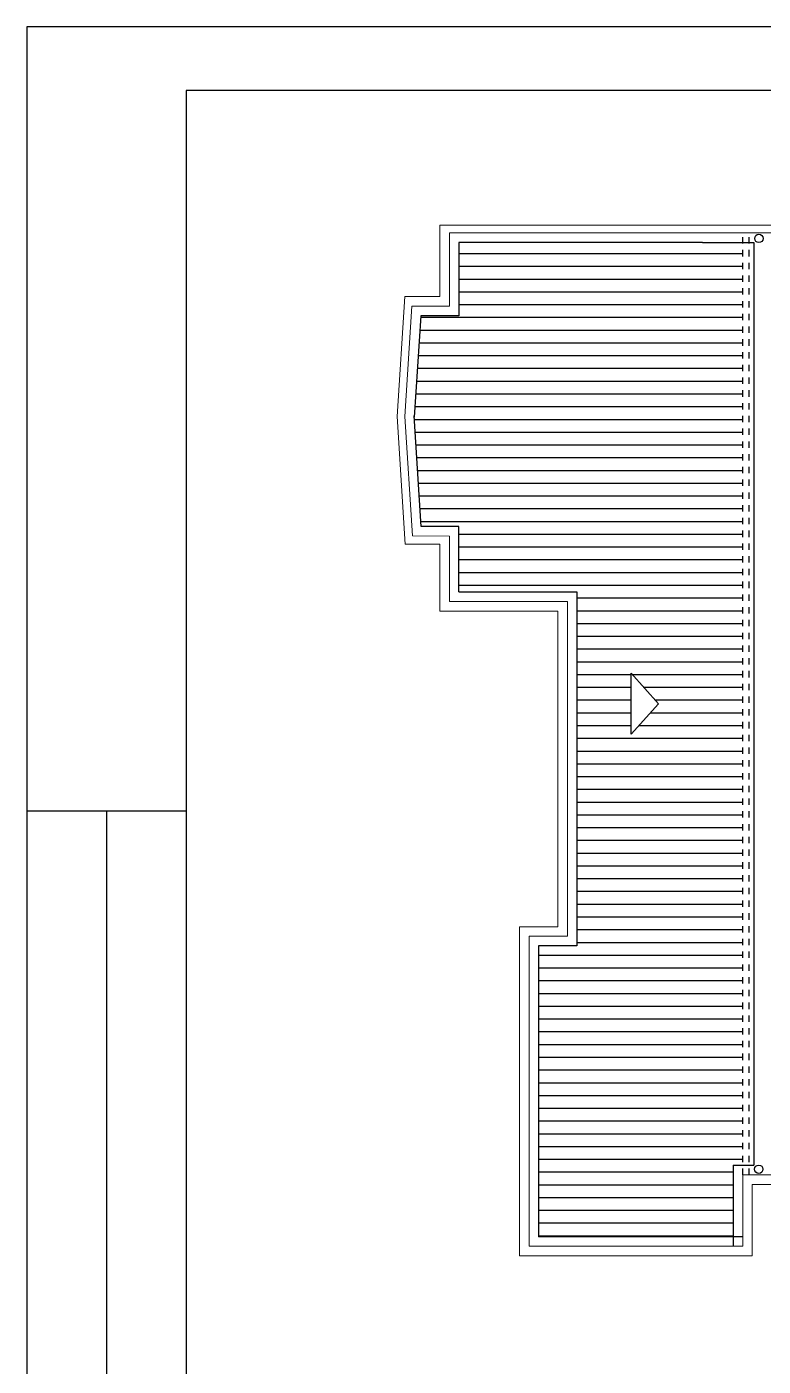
# Model space of a CAD drawing. Header units: millimetres. Extents: x 178 to 457, y 838 to 920.
# Drawn here: x 260.7 to 272.25, y 885.31 to 906.31 of the extents above; entities that cross this region are included whole.
import ezdxf

# ---------------------------------------------------------------- set-up
doc = ezdxf.new("R2010")
doc.units = ezdxf.units.MM
doc.linetypes.add('HIDDEN', pattern=[0.375, 0.25, -0.125])
for name, color, linetype in [('Alvenaria', 7, 'Continuous'), ('Esquadrias', 5, 'Continuous'), ('Paredebaix', 4, 'Continuous'), ('Piso', 1, 'Continuous'), ('Projeção', 8, 'HIDDEN')]:
    doc.layers.add(name, color=color, linetype=linetype)

msp = doc.modelspace()

# ---------------------------------------------------------------- hatches: boundary and pattern name
at = {"layer": 'Piso'}
h = msp.add_hatch(dxfattribs=at)
h.set_pattern_fill('_USER,_O', color=256, scale=0.2, pattern_type=0)
h.set_pattern_definition([(0, (-163.05337, 81.15697), (0, 0.2), [])])
h.paths.add_polyline_path([(271.9253706, 902.9321501), (271.2953706, 902.9321501), (267.4753706, 902.9321501), (267.4753706, 901.7821501), (266.8767711, 901.7821501), (266.7759201, 900.2021501), (266.8859182, 898.4788453), (267.4753706, 898.4748588), (267.4753706, 897.4521501), (269.3253706, 897.4521501), (269.3253706, 891.9021501), (268.7253706, 891.9021501), (268.7253706, 887.3421501), (271.7753706, 887.3421501), (271.7753706, 888.4621501), (271.9253706, 888.4621501)])
h.paths.add_polyline_path([(270.1770668, 896.1752285), (270.605782, 895.6971501), (270.1770668, 895.2190716)], flags=16)

# ---------------------------------------------------------------- linework, layer by layer
at = {"layer": 'Alvenaria'}
for p, q in [((263.1989742, 905.3116825), (263.1989742, 865.3116825)), ((319.0989742, 905.3116825), (263.1989742, 905.3116825)), ((270.1770668, 895.2190716), (270.1770668, 896.1752285)), ((270.605782, 895.6971501), (270.1770668, 896.1752285)), ((270.1770668, 895.2190716), (270.605782, 895.6971501))]:
    msp.add_line(p, q, dxfattribs=at)
at = {"layer": 'Esquadrias', "lineweight": 0}
for p, q in [((278.4753706, 903.2021501), (267.1753706, 903.2021501)), ((267.1753706, 902.0821501), (267.1753706, 903.2021501)), ((267.3253706, 903.0821501), (267.3253706, 901.9321501)), ((271.2953706, 903.0821501), (267.3253706, 903.0821501)), ((271.2953706, 903.0821501), (278.3253706, 903.0821501)), ((266.6253706, 902.0821501), (266.5053706, 900.2021501)), ((267.1753706, 902.0821501), (266.6253706, 902.0821501)), ((266.7360403, 901.9321501), (266.6256148, 900.2021501)), ((267.3253706, 901.9321501), (266.7360403, 901.9321501)), ((266.6330302, 898.2021501), (266.5053706, 900.2021501)), ((266.7451269, 898.3297941), (266.6256148, 900.2021501)), ((267.1753706, 898.2021501), (266.6330302, 898.2021501)), ((267.3253706, 898.3258698), (266.7451269, 898.3297941)), ((267.1753706, 897.1521501), (267.1753706, 898.2021501)), ((267.3253706, 897.3021501), (267.3253706, 898.3258698)), ((267.1753706, 897.1521501), (269.0253706, 897.1521501)), ((267.6553706, 897.3021501), (267.3253706, 897.3021501)), ((267.6553706, 897.3021501), (268.3453706, 897.3021501)), ((269.1753706, 897.3021501), (268.3453706, 897.3021501)), ((268.4253706, 897.3021501), (268.3753706, 897.3021501)), ((269.0253706, 892.2021501), (269.0253706, 897.1521501)), ((269.1753706, 897.3021501), (269.1753706, 892.0521501)), ((269.0253706, 893.1671501), (269.0253706, 892.2021501)), ((269.0253706, 892.2021501), (268.4253706, 892.2021501)), ((268.4253706, 892.2021501), (268.4253706, 887.0421501)), ((269.1753706, 892.0521501), (268.5753706, 892.0521501)), ((268.5753706, 892.0521501), (268.5753706, 887.1921501)), ((271.9253706, 888.3121501), (271.9253706, 887.1921501)), ((271.9253706, 888.3121501), (276.0253706, 888.3121501)), ((272.0753706, 888.1621501), (272.0753706, 887.2621501)), ((272.0753706, 888.1621501), (272.0753706, 887.0421501)), ((272.0753706, 888.1621501), (276.1753706, 888.1621501)), ((272.0753706, 887.0421501), (268.4253706, 887.0421501)), ((271.9253706, 887.1921501), (268.5753706, 887.1921501))]:
    msp.add_line(p, q, dxfattribs=at)
at = {"layer": 'Paredebaix'}
for p, q in [((260.6989742, 906.3116825), (260.6989742, 864.3116825)), ((320.0989742, 906.3116825), (260.6989742, 906.3116825)), ((267.4753706, 902.9321501), (267.4753706, 901.7821501)), ((271.2953706, 902.9321501), (267.4753706, 902.9321501)), ((271.2953706, 902.9321501), (272.1003706, 902.9321501)), ((272.1003706, 902.9321501), (272.1003706, 888.4621501)), ((266.8767711, 901.7821501), (266.7753102, 900.192595)), ((267.4753706, 901.7821501), (266.8767711, 901.7821501)), ((266.8859182, 898.4788453), (266.7753102, 900.2117051)), ((267.4753706, 898.4748588), (266.8859182, 898.4788453)), ((267.4753706, 897.4521501), (267.4753706, 898.4748588)), ((267.4753706, 897.4521501), (269.3253706, 897.4521501)), ((269.3253706, 897.4521501), (269.3253706, 891.9021501)), ((263.1989742, 894.0116825), (260.6989742, 894.0116825)), ((261.9489742, 894.0116825), (261.9489742, 864.3116825)), ((269.3253706, 891.9021501), (268.7253706, 891.9021501)), ((268.7253706, 891.9021501), (268.7253706, 887.3421501)), ((271.7753706, 888.4621501), (271.7753706, 887.1921501)), ((271.7753706, 888.4621501), (272.1003706, 888.4621501)), ((271.9253706, 887.3421501), (268.7253706, 887.3421501))]:
    msp.add_line(p, q, dxfattribs=at)
for centre in [(272.1785146, 902.9926805), (272.1776496, 888.4008193)]:
    msp.add_circle(centre, 0.0651225, dxfattribs=at)
at = {"layer": 'Projeção', "ltscale": 0.3}
for p, q in [((271.9253706, 888.3121501), (271.9253706, 903.0821501)), ((272.0253706, 888.3121501), (272.0253706, 903.0821501))]:
    msp.add_line(p, q, dxfattribs=at)

doc.saveas('drawing.dxf')
